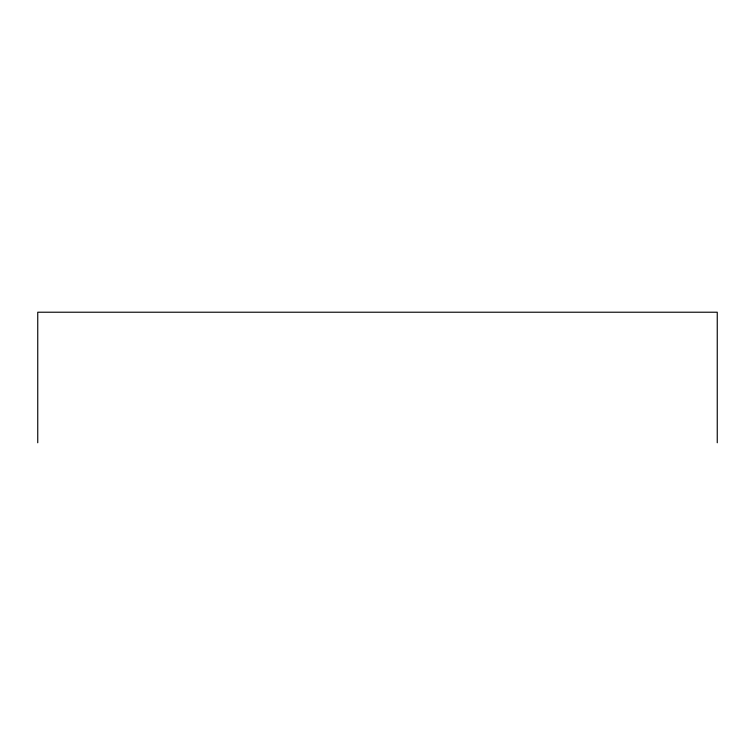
<?xml version="1.0" encoding="UTF-8"?>
<svg xmlns="http://www.w3.org/2000/svg" width="755" height="755" viewBox="0 0 755 755"><rect width="100%" height="100%" fill="white"/><g stroke="black" fill="none" stroke-linecap="round" stroke-linejoin="round"><path stroke-width="1.13" d="M717.25 442.779L717.25 312.221L37.75 312.221L37.75 442.779"/></g></svg>
